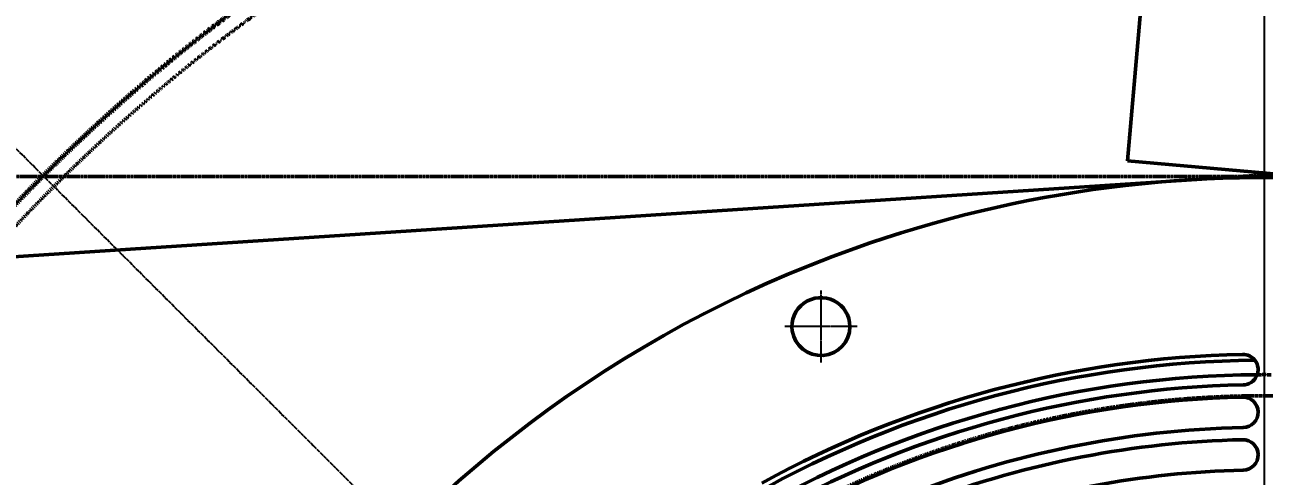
# Model space of a CAD drawing. Header units: millimetres. Extents: x -1263456 to 2767218, y -83310 to 50301.
# Drawn here: x 1090253.3 to 1090659.9, y -67227.9 to -67079.6 of the extents above; entities that cross this region are included whole.
import ezdxf

# ---------------------------------------------------------------- set-up
doc = ezdxf.new("R2010")
doc.units = ezdxf.units.MM
for name, pattern in [('AUSGEZOGEN', [0]), ('DASHED', [0.75, 0.5, -0.25]), ('DOT_CENTER', [14, 12, -1, 0, -1])]:
    doc.linetypes.add(name, pattern=pattern)
doc.layers.get('0').update_dxf_attribs({"color": 255, "lineweight": 50})
doc.layers.get('Defpoints').update_dxf_attribs({"linetype": 'AUSGEZOGEN'})
for name, color, linetype, lineweight in [('1', 2, 'Continuous', 25), ('AM_0', 7, 'Continuous', 50), ('AM_5', 3, 'Continuous', 25)]:
    doc.layers.add(name, color=color, linetype=linetype, lineweight=lineweight)
doc.styles.get("Standard").update_dxf_attribs({"font": 'ISOCP.SHX', "width": 0.7})
doc.dimstyles.new('AM_ISO$2', dxfattribs={"dimtxt": 3.25, "dimasz": 3.25, "dimexe": 1, "dimexo": 1, "dimgap": 1.5, "dimtad": 1, "dimdsep": 46, "dimtxsty": 'Standard', "dimcen": 0, "dimclrd": 256, "dimclre": 256, "dimclrt": 2, "dimazin": 2, "dimtp": 0.1, "dimtm": 0.1, "dimtfac": 0.71, "dimtmove": 0, "dimatfit": 3, "dimfxl": 1, "dimlwd": -1, "dimlwe": -1, "dimarcsym": 1})

# ---------------------------------------------------------------- blocks, each defined once
blk = doc.blocks.new('p2_1__1018', base_point=(-23971.55, 5940.98))
at = {"color": 7, "linetype": 'Continuous'}
for p, q in [((-23971.55, 5947.95), (-23914.37, 6601.55)), ((-23901.82, 5941.85), (-23971.55, 5947.95))]:
    blk.add_line(p, q, dxfattribs=at)
blk = doc.blocks.new('Ang_120x80x10__1025', base_point=(-26043.72, 2607.5))
blk.add_blockref('p2_1__1018', (-23971.55, 5940.98))
blk = doc.blocks.new('vent-lat')
at = {"color": 4, "linetype": 'DASHED'}
for p, q in [((50948.4, 87642.1), (26108.4, 87642.1)), ((38736.2, 87660.6), (38441, 87641.2))]:
    blk.add_line(p, q, dxfattribs=at)
at = {"color": 7, "linetype": 'Continuous'}
blk.add_line((38441, 87641.2), (29585.4, 87060.8), dxfattribs=at)
at = {"color": 4, "linetype": 'DASHED'}
for radius in [5667.4, 5662.6, 3283.5]:
    blk.add_circle((38528.4, 83638.4), radius, dxfattribs=at)
for radius, start, end in [(5615.2, 0, 250.7103), (3352.7, 89.6097, 90.3903)]:
    blk.add_arc((38528.4, 83638.4), radius, start, end, dxfattribs=at)
at = {"color": 7, "linetype": 'Continuous'}
for centre, radius, start, end in [((38528.4, 83638.4), 4000, 85, 109.6349), ((38528.4, 83638.4), 4000, 109.6349, 178.5675), ((37074.2, 87149.1), 95, 0, 188.761), ((37074.2, 87149.1), 95, 188.761, 0), ((38528.4, 83638.4), 3400, 90.5131, 119.4869), ((38528.4, 83638.4), 3420, 91.1902, 118.8098), ((38458.4, 87007.6), 50, 37.7208, 91.1902), ((38458.4, 87007.6), 50, 271.1902, 37.7208), ((38528.4, 83638.4), 3352.7, 90.3903, 119.6097), ((38528.4, 83638.4), 3320, 91.1902, 118.8098), ((38528.4, 83638.4), 3280, 91.2418, 118.7582), ((38458.4, 86867.6), 50, 271.2418, 91.2418), ((38528.4, 83638.4), 3180, 91.2418, 111.8303), ((38528.4, 83638.4), 3140, 91.2981, 110.6369), ((38458.4, 86727.6), 50, 271.2981, 91.2981), ((38528.4, 83638.4), 3040, 91.2981, 109.9666)]:
    blk.add_arc(centre, radius, start, end, dxfattribs=at)
at = {"layer": '1', "color": 3, "linetype": 'DOT_CENTER'}
for p, q in [((38528.4, 112171.1), (38528.4, 52338.3)), ((38528.4, 101200.9), (38528.4, 66075.9)), ((38528.4, 101200.9), (38528.4, 66075.9)), ((38528.4, 101200.9), (38528.4, 66075.9)), ((38528.4, 101200.9), (38528.4, 66075.9)), ((56717.5, 65449.3), (28657, 93509.7)), ((37074.2, 87267.9), (37074.2, 87030.4)), ((37192.9, 87149.1), (36955.4, 87149.1))]:
    blk.add_line(p, q, dxfattribs=at)
at = {"xscale": 10, "yscale": 10, "zscale": 10}
blk.add_blockref('Ang_120x80x10__1025', (17358.3, 54288.4), dxfattribs=at)
blk = doc.blocks.new('21112')
at = {"xscale": 0.1, "yscale": 0.1, "zscale": 0.1}
blk.add_blockref('vent-lat', (1086807.1, -76556.65, 4.58), dxfattribs=at)
blk = doc.blocks.new('*D248')
at = {"layer": 'AM_5', "transparency": 16777216}
blk.add_arc((1089659.11, -70529.72), 8624.83, 1.619313, 49.107222, dxfattribs=at)
for points in [[(1095279.16, -64040.98), (1095331.48, -63978.81), (1095118.83, -63852.94)], [(1098321.12, -70285.42), (1098239.88, -70286.56), (1098283.95, -70529.72)]]:
    blk.add_solid(points, dxfattribs=at)
at = {"layer": 'Defpoints', "color": 0, "transparency": 16777216}
for p in [(1102624.9, -54673.64, 1.67), (1094666.75, -64405.79, 0.32), (1097911.08, -68021.18), (1078370.47, -70529.72), (1117010.05, -70529.72)]:
    blk.add_point(p, dxfattribs=at)
at = {"layer": 'AM_5', "color": 2, "transparency": 16777216, "insert": (1097664.38, -66734.82), "char_height": 243.75, "attachment_point": 5, "rotation": 295.3633, "bg_fill": 3, "box_fill_scale": 1.1, "bg_fill_color": 256, "bg_fill_true_color": 13158600, "bg_fill_transparency": 0}
blk.add_mtext('50.73°', dxfattribs=at)

msp = doc.modelspace()

# ---------------------------------------------------------------- block references
at = {"layer": 'AM_0'}
msp.add_blockref('21112', (0, 663, -4.58), dxfattribs=at)

# ---------------------------------------------------------------- next in the draw order: dimensions: what is measured, and where the dimension line sits
at = {"layer": 'AM_5'}
dim = msp.add_angular_dim_2l(base=(1097911.08, -68021.18), line1=((1102624.9, -54673.64, 1.67), (1094666.75, -64405.79, 0.32)), line2=((1078370.47, -70529.72), (1117010.05, -70529.72)), dimstyle='AM_ISO$2', override={"dimscale": 75, "dimdec": 0, "dimpost": '', "dimadec": 2, "dimtdec": 6, "dimtfill": 1}, dxfattribs=at)
dim.commit()
dim.dimension.update_dxf_attribs({"geometry": '*D248', "text_midpoint": (1097664.38, -66734.82)})

doc.saveas('drawing.dxf')
